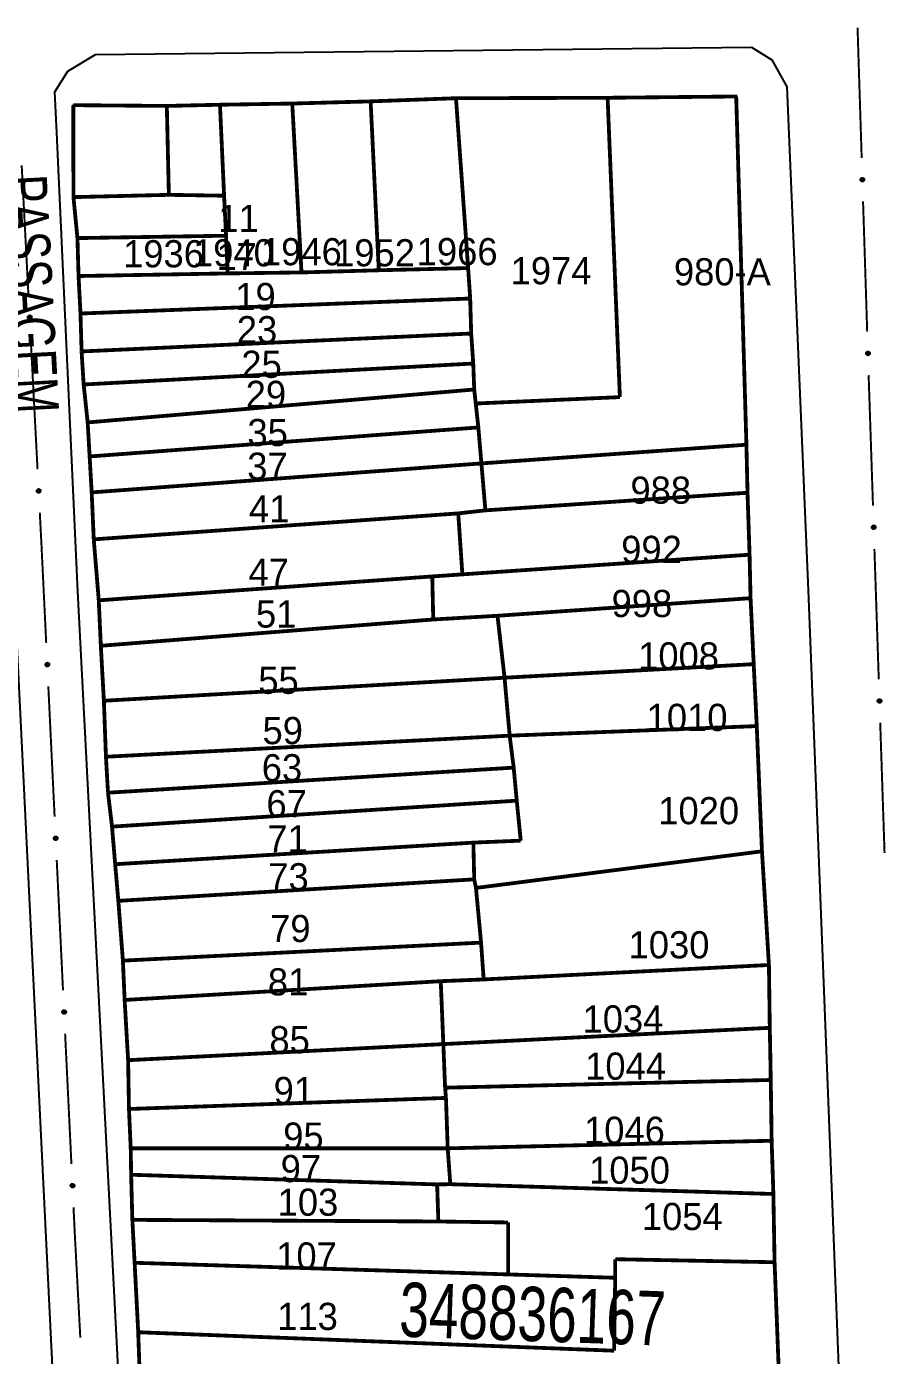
# Model space of a CAD drawing. Extents: x 202481 to 204056, y 4838981 to 4840330.
# Drawn here: x 202658.7 to 202737.4, y 4839759.5 to 4839881.7 of the extents above; entities that cross this region are included whole.
import ezdxf
from ezdxf.enums import TextEntityAlignment as Align

# ---------------------------------------------------------------- set-up
doc = ezdxf.new("R2010")
doc.units = 0
doc.header["$LTSCALE"] = 1.5
doc.header["$MEASUREMENT"] = 0
for name, color, linetype in [('CD_MALHA_LOTES', 7, 'CONTINUOUS'), ('CD_TXT_QUADRA', 7, 'CONTINUOUS'), ('RU-QUADRA', 210, 'CONTINUOUS'), ('SV-EIXO-RUA-PAV', 20, 'CONTINUOUS'), ('SV-RUA-PAVIM', 7, 'CONTINUOUS'), ('SV-TXT-RUA-PAV', 7, 'CONTINUOUS'), ('Th_NmrPort', 1, 'CONTINUOUS')]:
    doc.layers.add(name, color=color, linetype=linetype)
doc.styles.add('ARIAL', font='ARIAL.SHX')

msp = doc.modelspace()

# ---------------------------------------------------------------- linework, layer by layer
at = {"layer": 'CD_MALHA_LOTES', "linetype": 'Continuous', "const_width": 0.35, "flags": 128}
for points in [[(202683.12, 4839874.65), (202690.33, 4839874.85)], [(202690.33, 4839874.85), (202698.18, 4839875.14)], [(202691.08, 4839859.31), (202690.33, 4839874.85)], [(202698.18, 4839875.14), (202712.13, 4839875.18)], [(202699.3, 4839859.51), (202698.18, 4839875.14)], [(202712.13, 4839875.18), (202723.96, 4839875.3)], [(202713.26, 4839847.64), (202712.13, 4839875.18)], [(202723.96, 4839875.3), (202724.9, 4839843.26)], [(202662.99, 4839866.04), (202662.98, 4839874.5)], [(202662.98, 4839874.5), (202671.58, 4839874.43)], [(202671.58, 4839874.43), (202676.47, 4839874.54)], [(202671.77, 4839866.25), (202671.58, 4839874.43)], [(202676.47, 4839874.54), (202683.12, 4839874.65)], [(202676.85, 4839866.17), (202676.47, 4839874.54)], [(202683.97, 4839859.11), (202683.12, 4839874.65)], [(202662.99, 4839866.04), (202671.77, 4839866.25)], [(202676.85, 4839866.17), (202671.77, 4839866.25)], [(202677.03, 4839862.49), (202676.85, 4839866.17)], [(202663.36, 4839862.27), (202662.99, 4839866.04)], [(202663.36, 4839862.27), (202677.03, 4839862.49)], [(202663.46, 4839858.78), (202663.36, 4839862.27)], [(202677.18, 4839859.02), (202677.03, 4839862.49)], [(202663.46, 4839858.78), (202677.18, 4839859.02)], [(202683.97, 4839859.11), (202677.18, 4839859.02)], [(202691.08, 4839859.31), (202683.97, 4839859.11)], [(202699.3, 4839859.51), (202691.08, 4839859.31)], [(202699.49, 4839856.71), (202699.3, 4839859.51)], [(202663.64, 4839855.33), (202663.46, 4839858.78)], [(202663.64, 4839855.33), (202699.49, 4839856.71)], [(202699.58, 4839853.49), (202699.49, 4839856.71)], [(202663.74, 4839851.84), (202663.64, 4839855.33)], [(202663.74, 4839851.84), (202699.58, 4839853.49)], [(202699.77, 4839850.73), (202699.58, 4839853.49)], [(202663.93, 4839848.8), (202663.74, 4839851.84)], [(202663.93, 4839848.8), (202699.77, 4839850.73)], [(202699.86, 4839848.34), (202699.77, 4839850.73)], [(202664.3, 4839845.31), (202663.93, 4839848.8)], [(202664.3, 4839845.31), (202699.86, 4839848.34)], [(202700, 4839847.05), (202699.86, 4839848.34)], [(202700, 4839847.05), (202713.26, 4839847.64)], [(202700.24, 4839844.85), (202700, 4839847.05)], [(202664.48, 4839842.18), (202664.3, 4839845.31)], [(202664.48, 4839842.18), (202700.24, 4839844.85)], [(202700.52, 4839841.54), (202700.24, 4839844.85)], [(202700.52, 4839841.54), (202724.9, 4839843.26)], [(202724.9, 4839843.26), (202725, 4839838.84)], [(202664.67, 4839838.87), (202664.48, 4839842.18)], [(202664.67, 4839838.87), (202700.52, 4839841.54)], [(202700.89, 4839837.22), (202700.52, 4839841.54)], [(202664.86, 4839834.55), (202664.67, 4839838.87)], [(202725, 4839838.84), (202700.89, 4839837.22)], [(202725, 4839838.84), (202725.19, 4839833.14)], [(202664.86, 4839834.55), (202698.39, 4839836.94)], [(202698.39, 4839836.94), (202700.89, 4839837.22)], [(202698.77, 4839831.33), (202698.39, 4839836.94)], [(202665.32, 4839828.94), (202664.86, 4839834.55)], [(202725.19, 4839833.14), (202698.77, 4839831.33)], [(202725.19, 4839833.14), (202725.28, 4839829.14)], [(202665.32, 4839828.94), (202696, 4839831.14)], [(202696, 4839831.14), (202698.77, 4839831.33)], [(202696.09, 4839827.18), (202696, 4839831.14)], [(202665.51, 4839824.76), (202665.32, 4839828.94)], [(202702, 4839827.52), (202725.28, 4839829.14)], [(202725.28, 4839829.14), (202725.57, 4839823.07)], [(202665.51, 4839824.76), (202696.09, 4839827.18)], [(202702, 4839827.52), (202696.09, 4839827.18)], [(202702.65, 4839821.82), (202702, 4839827.52)], [(202665.79, 4839819.7), (202665.51, 4839824.76)], [(202702.65, 4839821.82), (202725.57, 4839823.07)], [(202725.57, 4839823.07), (202725.85, 4839817.37)], [(202665.79, 4839819.7), (202702.65, 4839821.82)], [(202703.12, 4839816.49), (202702.65, 4839821.82)], [(202665.98, 4839814.55), (202665.79, 4839819.7)], [(202725.85, 4839817.37), (202703.12, 4839816.49)], [(202725.85, 4839817.37), (202726.33, 4839805.85)], [(202665.98, 4839814.55), (202703.12, 4839816.49)], [(202703.49, 4839813.55), (202703.12, 4839816.49)], [(202666.17, 4839811.24), (202665.98, 4839814.55)], [(202666.17, 4839811.24), (202703.49, 4839813.55)], [(202703.77, 4839810.51), (202703.49, 4839813.55)], [(202666.54, 4839808.12), (202666.17, 4839811.24)], [(202666.54, 4839808.12), (202703.77, 4839810.51)], [(202704.14, 4839806.83), (202703.77, 4839810.51)], [(202666.83, 4839804.66), (202666.54, 4839808.12)], [(202666.83, 4839804.66), (202699.78, 4839806.65)], [(202699.78, 4839806.65), (202704.14, 4839806.83)], [(202699.86, 4839803.27), (202699.78, 4839806.65)], [(202700.02, 4839802.48), (202726.33, 4839805.85)], [(202726.33, 4839805.85), (202726.97, 4839795.39)], [(202667.12, 4839801.29), (202666.83, 4839804.66)], [(202667.12, 4839801.29), (202699.86, 4839803.27)], [(202700.02, 4839802.48), (202699.86, 4839803.27)], [(202700.49, 4839797.45), (202700.02, 4839802.48)], [(202667.54, 4839795.79), (202667.12, 4839801.29)], [(202667.54, 4839795.79), (202700.49, 4839797.45)], [(202700.73, 4839794.06), (202700.49, 4839797.45)], [(202667.7, 4839792.17), (202667.54, 4839795.79)], [(202726.97, 4839795.39), (202700.73, 4839794.06)], [(202726.97, 4839795.39), (202727.05, 4839789.61)], [(202696.78, 4839793.9), (202700.73, 4839794.06)], [(202667.7, 4839792.17), (202696.78, 4839793.9)], [(202697.02, 4839788.11), (202696.78, 4839793.9)], [(202668.02, 4839786.63), (202667.7, 4839792.17)], [(202697.02, 4839788.11), (202727.05, 4839789.61)], [(202727.05, 4839789.61), (202727.14, 4839784.81)], [(202668.02, 4839786.63), (202697.02, 4839788.11)], [(202697.18, 4839784.1), (202697.02, 4839788.11)], [(202668.1, 4839782.14), (202668.02, 4839786.63)], [(202697.18, 4839784.1), (202727.14, 4839784.81)], [(202727.14, 4839784.81), (202727.22, 4839779.22)], [(202668.1, 4839782.14), (202697.26, 4839783.16)], [(202697.26, 4839783.16), (202697.18, 4839784.1)], [(202697.42, 4839778.52), (202697.26, 4839783.16)], [(202668.26, 4839778.52), (202668.1, 4839782.14)], [(202668.3, 4839776.09), (202668.26, 4839778.52)], [(202668.26, 4839778.52), (202697.42, 4839778.52)], [(202697.42, 4839778.52), (202727.22, 4839779.22)], [(202697.66, 4839775.22), (202697.42, 4839778.52)], [(202727.22, 4839779.22), (202727.38, 4839774.32)], [(202668.41, 4839771.94), (202668.3, 4839776.09)], [(202668.3, 4839776.09), (202696.45, 4839775.2)], [(202696.45, 4839775.2), (202697.66, 4839775.22)], [(202696.56, 4839771.79), (202696.45, 4839775.2)], [(202727.38, 4839774.32), (202697.66, 4839775.22)], [(202727.38, 4839774.32), (202727.49, 4839768.04)], [(202668.62, 4839767.99), (202668.41, 4839771.94)], [(202668.41, 4839771.94), (202696.56, 4839771.79)], [(202702.98, 4839771.7), (202696.56, 4839771.79)], [(202702.98, 4839766.92), (202702.98, 4839771.7)], [(202668.95, 4839761.6), (202668.62, 4839767.99)], [(202668.62, 4839767.99), (202702.98, 4839766.92)], [(202712.83, 4839768.32), (202712.83, 4839766.61)], [(202727.49, 4839768.04), (202712.83, 4839768.32)], [(202727.49, 4839768.04), (202728.04, 4839753.81)], [(202712.83, 4839766.61), (202702.98, 4839766.92)], [(202712.73, 4839759.9), (202712.83, 4839766.61)], [(202669.14, 4839756.1), (202668.95, 4839761.6)], [(202668.95, 4839761.6), (202712.73, 4839759.9)]]:
    msp.add_lwpolyline(points, dxfattribs=at)
at = {"layer": 'RU-QUADRA', "linetype": 'Continuous', "const_width": 0.18, "flags": 128}
msp.add_lwpolyline([(202728.04, 4839753.81), (202727.49, 4839768.04), (202727.38, 4839774.32), (202727.22, 4839779.22), (202727.14, 4839784.81), (202727.05, 4839789.61), (202726.97, 4839795.39), (202726.33, 4839805.85), (202725.85, 4839817.37), (202725.57, 4839823.07), (202725.28, 4839829.14), (202725.19, 4839833.14), (202725, 4839838.84), (202724.9, 4839843.26), (202723.98, 4839875.39), (202712.13, 4839875.18), (202698.18, 4839875.14), (202690.33, 4839874.85), (202683.12, 4839874.65), (202676.47, 4839874.54), (202671.58, 4839874.43), (202662.98, 4839874.5), (202662.99, 4839866.04), (202663.36, 4839862.27), (202663.46, 4839858.78), (202663.64, 4839855.33), (202663.74, 4839851.84), (202663.93, 4839848.8), (202664.3, 4839845.31), (202664.48, 4839842.18), (202664.67, 4839838.87), (202664.86, 4839834.55), (202665.32, 4839828.94), (202665.51, 4839824.76), (202665.79, 4839819.7), (202665.98, 4839814.55), (202666.17, 4839811.24), (202666.54, 4839808.12), (202666.83, 4839804.66), (202667.12, 4839801.29), (202667.54, 4839795.79), (202667.7, 4839792.17), (202668.02, 4839786.63), (202668.1, 4839782.14), (202668.26, 4839778.52), (202668.3, 4839776.09), (202668.41, 4839771.94), (202668.62, 4839767.99), (202668.95, 4839761.6), (202669.14, 4839756.1)], dxfattribs=at)
at = {"layer": 'SV-EIXO-RUA-PAV', "const_width": 0.18}
for points in [[(202735.122534, 4839881.641821), (202735.502675, 4839869.647843)], [(202658.229013, 4839868.968833), (202658.853922, 4839856.985116)], [(202735.629389, 4839865.649851), (202736.009529, 4839853.655873)], [(202659.062225, 4839852.990543), (202659.687134, 4839841.006825)], [(202736.141686, 4839849.658058), (202736.541302, 4839837.664714)], [(202659.895437, 4839837.012253), (202659.999588, 4839835.014966)], [(202659.999588, 4839835.014966), (202660.04, 4839834.24)], [(202660.04, 4839834.24), (202660.485614, 4839825.02679)], [(202736.674507, 4839833.666932), (202737.074123, 4839821.673588)], [(202660.678855, 4839821.03146), (202661.25858, 4839809.045472)], [(202737.207328, 4839817.675807), (202737.606944, 4839805.682462)], [(202661.451821, 4839805.050142), (202662.031545, 4839793.064154)], [(202662.224787, 4839789.068824), (202662.804511, 4839777.082836)], [(202662.997753, 4839773.087506), (202663.094373, 4839771.089841)], [(202663.094373, 4839771.089841), (202663.12, 4839770.56)], [(202663.12, 4839770.56), (202663.622372, 4839761.103796)]]:
    msp.add_lwpolyline(points, dxfattribs=at)
at = {"layer": 'SV-EIXO-RUA-PAV'}
for points in [[(202735.671506, 4839867.795943), (202735.707638, 4839867.762981), (202735.731952, 4839867.727263), (202735.743656, 4839867.691636), (202735.74579, 4839867.657456), (202735.744034, 4839867.622243), (202735.734432, 4839867.587131), (202735.715142, 4839867.550522), (202735.682331, 4839867.514044), (202735.644105, 4839867.491542), (202735.60979, 4839867.478198), (202735.574278, 4839867.473921), (202735.540099, 4839867.476199), (202735.503956, 4839867.48738), (202735.467047, 4839867.507291), (202735.431166, 4839867.541171), (202735.407569, 4839867.576351), (202735.397153, 4839867.611109), (202735.393079, 4839867.646838), (202735.395302, 4839867.682766), (202735.404927, 4839867.717178), (202735.425041, 4839867.754304), (202735.45895, 4839867.789276), (202735.493769, 4839867.813211), (202735.528371, 4839867.824113), (202735.563637, 4839867.827331), (202735.598977, 4839867.826), (202735.634674, 4839867.817817), (202735.671506, 4839867.795943)], [(202659.060522, 4839855.137047), (202659.09732, 4839855.10483), (202659.122358, 4839855.069616), (202659.134787, 4839855.034235), (202659.137618, 4839855.000106), (202659.136582, 4839854.964865), (202659.127698, 4839854.929564), (202659.10916, 4839854.892568), (202659.0771, 4839854.855429), (202659.039341, 4839854.832151), (202659.005306, 4839854.818109), (202658.969889, 4839854.813108), (202658.93567, 4839854.814688), (202658.899307, 4839854.825129), (202658.861999, 4839854.844282), (202658.825433, 4839854.877423), (202658.801124, 4839854.912114), (202658.79, 4839854.946651), (202658.785198, 4839854.98229), (202658.786687, 4839855.018256), (202658.795607, 4839855.052857), (202658.814959, 4839855.090386), (202658.848147, 4839855.126043), (202658.882471, 4839855.150684), (202658.916843, 4839855.162289), (202658.952036, 4839855.166227), (202658.987395, 4839855.165618), (202659.023252, 4839855.158165), (202659.060522, 4839855.137047)], [(202736.180318, 4839851.804215), (202736.216504, 4839851.771312), (202736.240876, 4839851.735634), (202736.252638, 4839851.700026), (202736.254827, 4839851.66585), (202736.253129, 4839851.630634), (202736.243583, 4839851.595506), (202736.224353, 4839851.558866), (202736.191601, 4839851.522335), (202736.153412, 4839851.49977), (202736.119119, 4839851.486371), (202736.083613, 4839851.482036), (202736.04943, 4839851.484259), (202736.01327, 4839851.495381), (202735.976328, 4839851.515232), (202735.940392, 4839851.549054), (202735.916739, 4839851.584196), (202735.906266, 4839851.618936), (202735.902134, 4839851.654659), (202735.904299, 4839851.690591), (202735.913868, 4839851.725018), (202735.933921, 4839851.762177), (202735.967774, 4839851.797203), (202736.002554, 4839851.821195), (202736.037138, 4839851.832153), (202736.072399, 4839851.835429), (202736.107741, 4839851.834155), (202736.143451, 4839851.82603), (202736.180318, 4839851.804215)], [(202659.893734, 4839839.158757), (202659.930532, 4839839.12654), (202659.95557, 4839839.091326), (202659.967999, 4839839.055945), (202659.97083, 4839839.021816), (202659.969794, 4839838.986574), (202659.96091, 4839838.951274), (202659.942372, 4839838.914278), (202659.910312, 4839838.877138), (202659.872553, 4839838.85386), (202659.838518, 4839838.839819), (202659.803101, 4839838.834818), (202659.768882, 4839838.836398), (202659.732519, 4839838.846838), (202659.695211, 4839838.865992), (202659.658645, 4839838.899132), (202659.634336, 4839838.933824), (202659.623212, 4839838.968361), (202659.61841, 4839839.003999), (202659.619899, 4839839.039966), (202659.628819, 4839839.074567), (202659.648171, 4839839.112096), (202659.681359, 4839839.147753), (202659.715682, 4839839.172393), (202659.750055, 4839839.183999), (202659.785247, 4839839.187937), (202659.820607, 4839839.187328), (202659.856464, 4839839.179875), (202659.893734, 4839839.158757)], [(202736.713139, 4839835.81309), (202736.749325, 4839835.780186), (202736.773696, 4839835.744508), (202736.785459, 4839835.7089), (202736.787648, 4839835.674724), (202736.78595, 4839835.639508), (202736.776404, 4839835.604381), (202736.757174, 4839835.56774), (202736.724422, 4839835.531209), (202736.686233, 4839835.508645), (202736.65194, 4839835.495245), (202736.616434, 4839835.490911), (202736.582251, 4839835.493133), (202736.546091, 4839835.504255), (202736.509149, 4839835.524106), (202736.473213, 4839835.557928), (202736.44956, 4839835.59307), (202736.439087, 4839835.627811), (202736.434955, 4839835.663533), (202736.43712, 4839835.699465), (202736.446689, 4839835.733893), (202736.466742, 4839835.771051), (202736.500595, 4839835.806078), (202736.535375, 4839835.830069), (202736.569959, 4839835.841027), (202736.60522, 4839835.844303), (202736.640562, 4839835.843029), (202736.676272, 4839835.834904), (202736.713139, 4839835.81309)], [(202660.685245, 4839823.177956), (202660.721921, 4839823.1456), (202660.746826, 4839823.110292), (202660.759122, 4839823.074864), (202660.761824, 4839823.040725), (202660.760655, 4839823.005487), (202660.751639, 4839822.970221), (202660.732961, 4839822.933295), (202660.700761, 4839822.896276), (202660.662915, 4839822.873141), (202660.628827, 4839822.859228), (202660.593391, 4839822.85436), (202660.559179, 4839822.856069), (202660.522855, 4839822.866647), (202660.48562, 4839822.885941), (202660.449179, 4839822.919219), (202660.425001, 4839822.954002), (202660.414007, 4839822.988581), (202660.409339, 4839823.024237), (202660.410964, 4839823.060198), (202660.420015, 4839823.094765), (202660.439508, 4839823.132221), (202660.47283, 4839823.167752), (202660.507246, 4839823.192263), (202660.541662, 4839823.203739), (202660.576869, 4839823.207544), (202660.612226, 4839823.206802), (202660.648055, 4839823.199214), (202660.685245, 4839823.177956)], [(202737.24596, 4839819.821964), (202737.282146, 4839819.789061), (202737.306517, 4839819.753383), (202737.31828, 4839819.717774), (202737.320469, 4839819.683598), (202737.318771, 4839819.648382), (202737.309225, 4839819.613255), (202737.289995, 4839819.576614), (202737.257243, 4839819.540083), (202737.219053, 4839819.517519), (202737.184761, 4839819.50412), (202737.149255, 4839819.499785), (202737.115072, 4839819.502008), (202737.078912, 4839819.51313), (202737.04197, 4839819.532981), (202737.006034, 4839819.566803), (202736.982381, 4839819.601944), (202736.971908, 4839819.636685), (202736.967776, 4839819.672407), (202736.969941, 4839819.708339), (202736.97951, 4839819.742767), (202736.999563, 4839819.779925), (202737.033416, 4839819.814952), (202737.068196, 4839819.838944), (202737.10278, 4839819.849901), (202737.138041, 4839819.853177), (202737.173383, 4839819.851904), (202737.209093, 4839819.843778), (202737.24596, 4839819.821964)], [(202661.458211, 4839807.196638), (202661.494887, 4839807.164282), (202661.519792, 4839807.128974), (202661.532088, 4839807.093546), (202661.53479, 4839807.059407), (202661.533621, 4839807.024169), (202661.524604, 4839806.988903), (202661.505926, 4839806.951977), (202661.473727, 4839806.914958), (202661.435881, 4839806.891823), (202661.401793, 4839806.87791), (202661.366357, 4839806.873042), (202661.332144, 4839806.874751), (202661.295821, 4839806.885329), (202661.258585, 4839806.904623), (202661.222145, 4839806.937901), (202661.197966, 4839806.972684), (202661.186973, 4839807.007263), (202661.182305, 4839807.042919), (202661.18393, 4839807.07888), (202661.19298, 4839807.113447), (202661.212474, 4839807.150903), (202661.245796, 4839807.186434), (202661.280212, 4839807.210945), (202661.314628, 4839807.222421), (202661.349835, 4839807.226227), (202661.385192, 4839807.225484), (202661.421021, 4839807.217896), (202661.458211, 4839807.196638)], [(202662.231177, 4839791.21532), (202662.267853, 4839791.182964), (202662.292758, 4839791.147656), (202662.305053, 4839791.112228), (202662.307756, 4839791.078089), (202662.306587, 4839791.042851), (202662.29757, 4839791.007585), (202662.278892, 4839790.970659), (202662.246693, 4839790.93364), (202662.208846, 4839790.910505), (202662.174759, 4839790.896592), (202662.139323, 4839790.891724), (202662.10511, 4839790.893434), (202662.068787, 4839790.904011), (202662.031551, 4839790.923305), (202661.995111, 4839790.956583), (202661.970932, 4839790.991366), (202661.959939, 4839791.025945), (202661.955271, 4839791.061601), (202661.956895, 4839791.097562), (202661.965946, 4839791.132129), (202661.985439, 4839791.169585), (202662.018762, 4839791.205116), (202662.053178, 4839791.229627), (202662.087594, 4839791.241103), (202662.122801, 4839791.244909), (202662.158158, 4839791.244166), (202662.193986, 4839791.236578), (202662.231177, 4839791.21532)], [(202663.004143, 4839775.234002), (202663.040818, 4839775.201646), (202663.065723, 4839775.166338), (202663.078019, 4839775.13091), (202663.080722, 4839775.096771), (202663.079553, 4839775.061533), (202663.070536, 4839775.026267), (202663.051858, 4839774.989341), (202663.019659, 4839774.952322), (202662.981812, 4839774.929187), (202662.947725, 4839774.915274), (202662.912288, 4839774.910406), (202662.878076, 4839774.912116), (202662.841752, 4839774.922693), (202662.804517, 4839774.941987), (202662.768077, 4839774.975265), (202662.743898, 4839775.010048), (202662.732905, 4839775.044627), (202662.728237, 4839775.080283), (202662.729861, 4839775.116244), (202662.738912, 4839775.150811), (202662.758405, 4839775.188267), (202662.791727, 4839775.223798), (202662.826144, 4839775.248309), (202662.860559, 4839775.259785), (202662.895767, 4839775.263591), (202662.931124, 4839775.262848), (202662.966952, 4839775.25526), (202663.004143, 4839775.234002)]]:
    msp.add_lwpolyline(points, close=True, dxfattribs=at)
for points in [[(202735.395302, 4839867.682766), (202735.407569, 4839867.576351)], [(202735.400887, 4839867.695655), (202735.418675, 4839867.565159)], [(202735.404927, 4839867.717178), (202735.431166, 4839867.541171)], [(202735.417536, 4839867.730313), (202735.448396, 4839867.53197)], [(202735.425041, 4839867.754304), (202735.467047, 4839867.507291)], [(202735.443646, 4839867.768001), (202735.484894, 4839867.500362)], [(202735.45895, 4839867.789276), (202735.503956, 4839867.48738)], [(202735.475427, 4839867.799043), (202735.520829, 4839867.486484)], [(202735.493769, 4839867.813211), (202735.540099, 4839867.476199)], [(202735.510411, 4839867.815169), (202735.556591, 4839867.478061)], [(202735.528371, 4839867.824113), (202735.574278, 4839867.473921)], [(202735.545655, 4839867.823112), (202735.589367, 4839867.477734)], [(202735.563637, 4839867.827331), (202735.60979, 4839867.478198)], [(202735.582522, 4839867.822915), (202735.628572, 4839867.489899)], [(202735.598977, 4839867.826), (202735.644105, 4839867.491542)], [(202735.616834, 4839867.817176), (202735.663513, 4839867.507389)], [(202735.634674, 4839867.817817), (202735.682331, 4839867.514044)], [(202735.651319, 4839867.805982), (202735.696745, 4839867.535746)], [(202735.671506, 4839867.795943), (202735.715142, 4839867.550522)], [(202735.690457, 4839867.777188), (202735.724132, 4839867.576205)], [(202735.707638, 4839867.762981), (202735.734432, 4839867.587131)], [(202735.721586, 4839867.74268), (202735.737967, 4839867.613504)], [(202735.731952, 4839867.727263), (202735.744034, 4839867.622243)], [(202658.786687, 4839855.018256), (202658.801124, 4839854.912114)], [(202658.792008, 4839855.031256), (202658.812456, 4839854.90115)], [(202658.795607, 4839855.052857), (202658.825433, 4839854.877423)], [(202658.807946, 4839855.066246), (202658.842849, 4839854.868575)], [(202658.814959, 4839855.090386), (202658.861999, 4839854.844282)], [(202658.833281, 4839855.10446), (202658.879983, 4839854.837719)], [(202658.848147, 4839855.126043), (202658.899307, 4839854.825129)], [(202658.864422, 4839855.136144), (202658.916194, 4839854.824577)], [(202658.882471, 4839855.150684), (202658.93567, 4839854.814688)], [(202658.899069, 4839855.152981), (202658.952121, 4839854.816886)], [(202658.916843, 4839855.162289), (202658.969889, 4839854.813108)], [(202658.934144, 4839855.161642), (202658.984897, 4839854.817229)], [(202658.952036, 4839855.166227), (202659.005306, 4839854.818109)], [(202658.971007, 4839855.162197), (202659.023845, 4839854.830191)], [(202658.987395, 4839855.165618), (202659.039341, 4839854.832151)], [(202659.005429, 4839855.157161), (202659.058422, 4839854.84839)], [(202659.023252, 4839855.158165), (202659.0771, 4839854.855429)], [(202659.040135, 4839855.146673), (202659.091068, 4839854.87742)], [(202659.060522, 4839855.137047), (202659.10916, 4839854.892568)], [(202659.079853, 4839855.118684), (202659.117623, 4839854.91843)], [(202659.09732, 4839855.10483), (202659.127698, 4839854.929564)], [(202659.111679, 4839855.084818), (202659.130694, 4839854.956003)], [(202659.122358, 4839855.069616), (202659.136582, 4839854.964865)], [(202735.904299, 4839851.690591), (202735.916739, 4839851.584196)], [(202735.909863, 4839851.703488), (202735.927863, 4839851.573021)], [(202735.913868, 4839851.725018), (202735.940392, 4839851.549054)], [(202735.926456, 4839851.738173), (202735.957638, 4839851.539881)], [(202735.933921, 4839851.762177), (202735.976328, 4839851.515232)], [(202735.952504, 4839851.775903), (202735.994186, 4839851.508332)], [(202735.967774, 4839851.797203), (202736.01327, 4839851.495381)], [(202735.984235, 4839851.806997), (202736.030144, 4839851.494512)], [(202736.002554, 4839851.821195), (202736.04943, 4839851.484259)], [(202736.019193, 4839851.82318), (202736.06592, 4839851.486147)], [(202736.037138, 4839851.832153), (202736.083613, 4839851.482036)], [(202736.054424, 4839851.83118), (202736.098696, 4839851.485874)], [(202736.072399, 4839851.835429), (202736.119119, 4839851.486371)], [(202736.091291, 4839851.831043), (202736.137882, 4839851.498102)], [(202736.107741, 4839851.834155), (202736.153412, 4839851.49977)], [(202736.125612, 4839851.82536), (202736.172794, 4839851.515649)], [(202736.143451, 4839851.82603), (202736.191601, 4839851.522335)], [(202736.160115, 4839851.814222), (202736.20598, 4839851.54406)], [(202736.180318, 4839851.804215), (202736.224353, 4839851.558866)], [(202736.1993, 4839851.785492), (202736.233301, 4839851.584563)], [(202736.216504, 4839851.771312), (202736.243583, 4839851.595506)], [(202736.230485, 4839851.751034), (202736.247075, 4839851.621885)], [(202736.240876, 4839851.735634), (202736.253129, 4839851.630634)], [(202659.619899, 4839839.039966), (202659.634336, 4839838.933824)], [(202659.62522, 4839839.052966), (202659.645668, 4839838.92286)], [(202659.628819, 4839839.074567), (202659.658645, 4839838.899132)], [(202659.641158, 4839839.087956), (202659.67606, 4839838.890285)], [(202659.648171, 4839839.112096), (202659.695211, 4839838.865992)], [(202659.666493, 4839839.126169), (202659.713195, 4839838.859429)], [(202659.681359, 4839839.147753), (202659.732519, 4839838.846838)], [(202659.697633, 4839839.157854), (202659.749406, 4839838.846287)], [(202659.715682, 4839839.172393), (202659.768882, 4839838.836398)], [(202659.732281, 4839839.17469), (202659.785333, 4839838.838596)], [(202659.750055, 4839839.183999), (202659.803101, 4839838.834818)], [(202659.767355, 4839839.183351), (202659.818108, 4839838.838938)], [(202659.785247, 4839839.187937), (202659.838518, 4839838.839819)], [(202659.804219, 4839839.183907), (202659.857057, 4839838.8519)], [(202659.820607, 4839839.187328), (202659.872553, 4839838.85386)], [(202659.838641, 4839839.17887), (202659.891634, 4839838.8701)], [(202659.856464, 4839839.179875), (202659.910312, 4839838.877138)], [(202659.873347, 4839839.168383), (202659.92428, 4839838.89913)], [(202659.893734, 4839839.158757), (202659.942372, 4839838.914278)], [(202659.913065, 4839839.140394), (202659.950835, 4839838.940139)], [(202659.930532, 4839839.12654), (202659.96091, 4839838.951274)], [(202659.944891, 4839839.106527), (202659.963906, 4839838.977713)], [(202659.95557, 4839839.091326), (202659.969794, 4839838.986574)], [(202736.485325, 4839835.784778), (202736.527007, 4839835.517206)], [(202736.500595, 4839835.806078), (202736.546091, 4839835.504255)], [(202736.517056, 4839835.815871), (202736.562965, 4839835.503386)], [(202736.535375, 4839835.830069), (202736.582251, 4839835.493133)], [(202736.552014, 4839835.832054), (202736.598741, 4839835.495022)], [(202736.569959, 4839835.841027), (202736.616434, 4839835.490911)], [(202736.587245, 4839835.840054), (202736.631517, 4839835.494748)], [(202736.60522, 4839835.844303), (202736.65194, 4839835.495245)], [(202736.624112, 4839835.839917), (202736.670703, 4839835.506976)], [(202736.640562, 4839835.843029), (202736.686233, 4839835.508645)], [(202736.658433, 4839835.834235), (202736.705615, 4839835.524523)], [(202736.676272, 4839835.834904), (202736.724422, 4839835.531209)], [(202736.692936, 4839835.823097), (202736.738801, 4839835.552934)], [(202736.713139, 4839835.81309), (202736.757174, 4839835.56774)], [(202736.732121, 4839835.794366), (202736.766122, 4839835.593438)], [(202736.749325, 4839835.780186), (202736.776404, 4839835.604381)], [(202736.43712, 4839835.699465), (202736.44956, 4839835.59307)], [(202736.442684, 4839835.712362), (202736.460684, 4839835.581895)], [(202736.446689, 4839835.733893), (202736.473213, 4839835.557928)], [(202736.459277, 4839835.747047), (202736.490459, 4839835.548755)], [(202736.466742, 4839835.771051), (202736.509149, 4839835.524106)], [(202736.763306, 4839835.759908), (202736.779896, 4839835.630759)], [(202736.773696, 4839835.744508), (202736.78595, 4839835.639508)], [(202660.410964, 4839823.060198), (202660.425001, 4839822.954002)], [(202660.416334, 4839823.073177), (202660.436291, 4839822.942995)], [(202660.420015, 4839823.094765), (202660.449179, 4839822.919219)], [(202660.432404, 4839823.108107), (202660.466561, 4839822.910306)], [(202660.439508, 4839823.132221), (202660.48562, 4839822.885941)], [(202660.457882, 4839823.146225), (202660.503579, 4839822.87931)], [(202660.47283, 4839823.167752), (202660.522855, 4839822.866647)], [(202660.489143, 4839823.177791), (202660.53974, 4839822.866032)], [(202660.507246, 4839823.192263), (202660.559179, 4839822.856069)], [(202660.523854, 4839823.194498), (202660.575638, 4839822.858205)], [(202660.541662, 4839823.203739), (202660.593391, 4839822.85436)], [(202660.55896, 4839823.203026), (202660.608414, 4839822.858424)], [(202660.576869, 4839823.207544), (202660.628827, 4839822.859228)], [(202660.595825, 4839823.203443), (202660.647412, 4839822.871239)], [(202660.612226, 4839823.206802), (202660.662915, 4839822.873141)], [(202660.630228, 4839823.198276), (202660.682057, 4839822.889308)], [(202660.648055, 4839823.199214), (202660.700761, 4839822.896276)], [(202660.664894, 4839823.187658), (202660.714812, 4839822.918215)], [(202660.685245, 4839823.177956), (202660.732961, 4839822.933295)], [(202660.704507, 4839823.159519), (202660.741522, 4839822.959124)], [(202660.721921, 4839823.1456), (202660.751639, 4839822.970221)], [(202660.736205, 4839823.125533), (202660.754734, 4839822.996648)], [(202660.746826, 4839823.110292), (202660.760655, 4839823.005487)], [(202736.969941, 4839819.708339), (202736.982381, 4839819.601944)], [(202736.975505, 4839819.721237), (202736.993505, 4839819.59077)], [(202736.97951, 4839819.742767), (202737.006034, 4839819.566803)], [(202736.992098, 4839819.755921), (202737.02328, 4839819.55763)], [(202736.999563, 4839819.779925), (202737.04197, 4839819.532981)], [(202737.018146, 4839819.793652), (202737.059828, 4839819.526081)], [(202737.033416, 4839819.814952), (202737.078912, 4839819.51313)], [(202737.049877, 4839819.824745), (202737.095786, 4839819.512261)], [(202737.068196, 4839819.838944), (202737.115072, 4839819.502008)], [(202737.084835, 4839819.840928), (202737.131562, 4839819.503896)], [(202737.10278, 4839819.849901), (202737.149255, 4839819.499785)], [(202737.120066, 4839819.848929), (202737.164338, 4839819.503623)], [(202737.138041, 4839819.853177), (202737.184761, 4839819.50412)], [(202737.156933, 4839819.848792), (202737.203524, 4839819.515851)], [(202737.173383, 4839819.851904), (202737.219053, 4839819.517519)], [(202737.191254, 4839819.843109), (202737.238436, 4839819.533397)], [(202737.209093, 4839819.843778), (202737.257243, 4839819.540083)], [(202737.225757, 4839819.831971), (202737.271622, 4839819.561808)], [(202737.24596, 4839819.821964), (202737.289995, 4839819.576614)], [(202737.264942, 4839819.80324), (202737.298943, 4839819.602312)], [(202737.282146, 4839819.789061), (202737.309225, 4839819.613255)], [(202737.296127, 4839819.768782), (202737.312717, 4839819.639633)], [(202737.306517, 4839819.753383), (202737.318771, 4839819.648382)], [(202661.18393, 4839807.07888), (202661.197966, 4839806.972684)], [(202661.189299, 4839807.091859), (202661.209257, 4839806.961677)], [(202661.19298, 4839807.113447), (202661.222145, 4839806.937901)], [(202661.20537, 4839807.126789), (202661.239527, 4839806.928988)], [(202661.212474, 4839807.150903), (202661.258585, 4839806.904623)], [(202661.230848, 4839807.164907), (202661.276545, 4839806.897992)], [(202661.245796, 4839807.186434), (202661.295821, 4839806.885329)], [(202661.262108, 4839807.196473), (202661.312706, 4839806.884714)], [(202661.280212, 4839807.210945), (202661.332144, 4839806.874751)], [(202661.296819, 4839807.21318), (202661.348604, 4839806.876887)], [(202661.314628, 4839807.222421), (202661.366357, 4839806.873042)], [(202661.331926, 4839807.221708), (202661.38138, 4839806.877106)], [(202661.349835, 4839807.226227), (202661.401793, 4839806.87791)], [(202661.368791, 4839807.222125), (202661.420378, 4839806.889921)], [(202661.385192, 4839807.225484), (202661.435881, 4839806.891823)], [(202661.403194, 4839807.216958), (202661.455023, 4839806.90799)], [(202661.421021, 4839807.217896), (202661.473727, 4839806.914958)], [(202661.43786, 4839807.20634), (202661.487778, 4839806.936897)], [(202661.458211, 4839807.196638), (202661.505926, 4839806.951977)], [(202661.477473, 4839807.178201), (202661.514487, 4839806.977806)], [(202661.494887, 4839807.164282), (202661.524604, 4839806.988903)], [(202661.509171, 4839807.144216), (202661.5277, 4839807.015331)], [(202661.519792, 4839807.128974), (202661.533621, 4839807.024169)], [(202661.956895, 4839791.097562), (202661.970932, 4839790.991366)], [(202661.962265, 4839791.110541), (202661.982223, 4839790.980359)], [(202661.965946, 4839791.132129), (202661.995111, 4839790.956583)], [(202661.978335, 4839791.145471), (202662.012492, 4839790.94767)], [(202661.985439, 4839791.169585), (202662.031551, 4839790.923305)], [(202662.003814, 4839791.183589), (202662.049511, 4839790.916674)], [(202662.018762, 4839791.205116), (202662.068787, 4839790.904011)], [(202662.035074, 4839791.215155), (202662.085672, 4839790.903396)], [(202662.053178, 4839791.229627), (202662.10511, 4839790.893434)], [(202662.069785, 4839791.231862), (202662.12157, 4839790.895569)], [(202662.087594, 4839791.241103), (202662.139323, 4839790.891724)], [(202662.104892, 4839791.24039), (202662.154346, 4839790.895788)], [(202662.122801, 4839791.244909), (202662.174759, 4839790.896592)], [(202662.141757, 4839791.240807), (202662.193343, 4839790.908603)], [(202662.158158, 4839791.244166), (202662.208846, 4839790.910505)], [(202662.176159, 4839791.23564), (202662.227988, 4839790.926672)], [(202662.193986, 4839791.236578), (202662.246693, 4839790.93364)], [(202662.210826, 4839791.225022), (202662.260743, 4839790.955579)], [(202662.231177, 4839791.21532), (202662.278892, 4839790.970659)], [(202662.250438, 4839791.196883), (202662.287453, 4839790.996488)], [(202662.267853, 4839791.182964), (202662.29757, 4839791.007585)], [(202662.282137, 4839791.162898), (202662.300665, 4839791.034013)], [(202662.292758, 4839791.147656), (202662.306587, 4839791.042851)], [(202662.729861, 4839775.116244), (202662.743898, 4839775.010048)], [(202662.735231, 4839775.129223), (202662.755189, 4839774.999041)], [(202662.738912, 4839775.150811), (202662.768077, 4839774.975265)], [(202662.751301, 4839775.164153), (202662.785458, 4839774.966352)], [(202662.758405, 4839775.188267), (202662.804517, 4839774.941987)], [(202662.77678, 4839775.202271), (202662.822476, 4839774.935356)], [(202662.791727, 4839775.223798), (202662.841752, 4839774.922693)], [(202662.80804, 4839775.233837), (202662.858638, 4839774.922078)], [(202662.826144, 4839775.248309), (202662.878076, 4839774.912116)], [(202662.842751, 4839775.250544), (202662.894535, 4839774.914251)], [(202662.860559, 4839775.259785), (202662.912288, 4839774.910406)], [(202662.877857, 4839775.259072), (202662.927312, 4839774.91447)], [(202662.895767, 4839775.263591), (202662.947725, 4839774.915274)], [(202662.914722, 4839775.259489), (202662.966309, 4839774.927285)], [(202662.931124, 4839775.262848), (202662.981812, 4839774.929187)], [(202662.949125, 4839775.254322), (202663.000954, 4839774.945355)], [(202662.966952, 4839775.25526), (202663.019659, 4839774.952322)], [(202662.983792, 4839775.243704), (202663.033709, 4839774.974261)], [(202663.004143, 4839775.234002), (202663.051858, 4839774.989341)], [(202663.023404, 4839775.215565), (202663.060419, 4839775.01517)], [(202663.040818, 4839775.201646), (202663.070536, 4839775.026267)], [(202663.055102, 4839775.18158), (202663.073631, 4839775.052695)], [(202663.065723, 4839775.166338), (202663.079553, 4839775.061533)]]:
    msp.add_lwpolyline(points, dxfattribs=at)
at = {"layer": 'SV-RUA-PAVIM', "linetype": 'Continuous'}
msp.add_polyline3d([(202663.39, 4839829.75, 6.08), (202661.46, 4839871.94, 5.94), (202661.28, 4839875.73, 5.94), (202662.46, 4839877.63, 5.74), (202665.02, 4839879.15, 5.9), (202725.38, 4839879.85, 5.56), (202727.24, 4839878.67, 5.2), (202728.62, 4839876.2, 5.26), (202728.9, 4839869.65, 4.94), (202730.59, 4839829.87, 4.94), (202733.63, 4839752.18, 5.15), (202735.56, 4839704.46, 5.59), (202734.56, 4839701.48, 5.58), (202731.94, 4839699.64, 5.67), (202673.29, 4839694.81, 5.78), (202670.96, 4839694.83, 5.71), (202669.91, 4839695.95, 5.71), (202667.03, 4839759.52, 6.24)], close=True, dxfattribs=at)
msp.add_polyline3d([(202657.53, 4839829.75, 6.22), (202661.3, 4839752.79, 6.48), (202664.19, 4839696.78, 5.47), (202663.06, 4839695.09, 5.48), (202660.5, 4839694.25, 5.49), (202611.23, 4839690.85, 7.6), (202611.33, 4839685.1, 7.53), (202663.44, 4839688.25, 5.56), (202664.37, 4839687.37, 5.55), (202664.86, 4839686.16, 5.46), (202670.46, 4839586.68, 7.04), (202670.52, 4839582.13, 7.04), (202615.15, 4839582.66, 7.04), (202615.15, 4839580.8, 7.04), (202670.52, 4839580.27, 7.04)], dxfattribs=at)

# ---------------------------------------------------------------- texts
at = {"layer": 'CD_TXT_QUADRA', "style": 'ARIAL', "width": 0.7}
msp.add_text('348836167', height=5, rotation=358, dxfattribs=at).set_placement((202692.91, 4839761.21))
at = {"layer": 'SV-TXT-RUA-PAV', "style": 'ARIAL', "width": 0.7}
msp.add_text('PASSAGEM', height=4, rotation=273, dxfattribs=at).set_placement((202656.53, 4839867.99))
at = {"layer": 'Th_NmrPort', "color": 1}
for s, p in [('11', (202676.314308, 4839864.078137)), ('1936', (202667.56, 4839860.83)), ('1940', (202673.99, 4839860.92)), ('17', (202676.144308, 4839860.578137)), ('1946', (202680.24, 4839861.02)), ('1952', (202686.97, 4839860.92)), ('1966', (202694.57, 4839861.026667)), ('1974', (202703.21, 4839859.27)), ('980-A', (202718.23, 4839859.17)), ('19', (202677.877657, 4839856.896276)), ('23', (202678.018559, 4839853.842248)), ('25', (202678.438559, 4839850.662248)), ('29', (202678.836522, 4839847.890485)), ('35', (202678.996522, 4839844.380485)), ('37', (202678.980116, 4839841.283044)), ('988', (202714.23, 4839839.08)), ('41', (202679.140116, 4839837.363044)), ('992', (202713.38, 4839833.63)), ('47', (202679.100116, 4839831.533044)), ('998', (202712.5, 4839828.65)), ('51', (202679.780116, 4839827.683044)), ('1008', (202714.94, 4839823.83)), ('55', (202679.996042, 4839821.587858)), ('1010', (202715.72, 4839818.17)), ('59', (202680.386042, 4839816.957858)), ('63', (202680.316042, 4839813.537858)), ('67', (202680.746042, 4839810.227858)), ('1020', (202716.79, 4839809.59)), ('71', (202680.826042, 4839806.997858)), ('73', (202680.916042, 4839803.507858)), ('79', (202681.086042, 4839798.747858)), ('1030', (202714.06, 4839797.25)), ('81', (202680.876042, 4839793.837858)), ('1034', (202709.82516, 4839790.425971)), ('85', (202681.017657, 4839788.516276)), ('1044', (202710.06516, 4839786.085971)), ('91', (202681.407657, 4839783.836276)), ('95', (202682.287657, 4839779.646276)), ('1046', (202709.96, 4839780.18)), ('97', (202682.054398, 4839776.656777)), ('1050', (202710.43, 4839776.51)), ('103', (202681.774398, 4839773.566777)), ('1054', (202715.28, 4839772.25)), ('107', (202681.644398, 4839768.616777)), ('113', (202681.734398, 4839763.056777))]:
    msp.add_text(s, height=2.5, dxfattribs=at).set_placement(p, align=Align.MIDDLE_LEFT)

doc.saveas('drawing.dxf')
